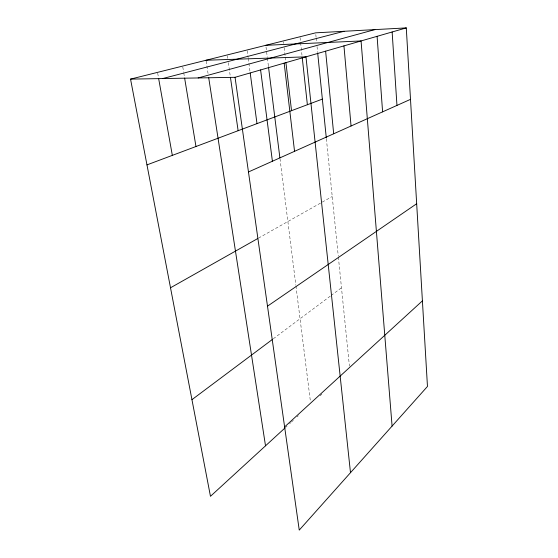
<?xml version="1.0" encoding="UTF-8"?>
<svg xmlns="http://www.w3.org/2000/svg" width="558" height="558" viewBox="0 0 558 558"><rect width="100%" height="100%" fill="white"/><g stroke="black" fill="none" stroke-linecap="round" stroke-linejoin="round"><path stroke-width="0.42" stroke-dasharray="2.79 2.09" d="M285.794 427.233L287.049 426.082M289.56 423.78L290.816 422.629M291.443 422.05L293.327 420.32M297.086 416.875L298.335 415.731M320.048 395.817L321.903 394.115M273.308 338.776L330.434 296.019M331.124 295.496L341.482 287.747M258.507 238.106L332.233 196.493M157.691 73.217L158.458 77.499M182.78 66.946L183.631 72.08M183.77 72.931L184.482 77.213M206.146 61.101L208.127 73.956M227.343 55.807L227.713 58.388M228.334 62.691L230.196 75.602M247.222 50.827L248.143 57.676M248.254 58.534L250.096 72.24M266.006 47.025L267.31 57.383M267.415 58.248L268.391 66.018M279.99 158.646L295.838 285.082M295.942 285.94L310.346 400.881M283.485 41.766L283.687 43.482M284.189 47.793L285.194 56.407M285.291 57.265L285.801 61.575M300.065 37.616L300.532 41.92M300.629 42.778L302.031 55.681M315.814 34.561L316.079 37.142M316.163 38L316.512 41.445M317.035 46.607L317.648 52.633M326.381 138.775L338.288 256.192M338.371 257.064L349.427 366.09"/><path stroke-width="0.84" d="M285.166 427.805L210.464 496.313L130.537 79.117L315.64 32.838L406.28 27.9L427.463 386.45L299.248 530.1L235.044 77.311L406.28 27.9M284.615 426.898L422.406 300.867M191.952 399.668L272.632 339.278M267.498 306.168L416.666 203.733M170.511 287.782L257.754 238.538M248.47 171.969L410.5 99.352M146.97 164.889L322.357 99.108M198.16 77.946L374.837 29.616M162.706 78.559L344.063 31.29M265.789 45.303L361.061 40.95L392.086 426.089M206.014 60.243L305.972 56.846L350.494 472.682M130.537 79.117L235.044 77.311M158.612 78.35L172.331 155.375M184.621 78.064L195.97 146.51M208.657 77.388L265.517 445.828M230.44 77.325L238.126 130.698M250.214 73.091L257.001 123.618M260.6 69.938L272.402 161.248M268.496 66.883L279.886 157.795M284.168 63.138L294.547 151.323M285.898 62.433L291.534 110.672M302.22 57.404L307.374 104.73M317.732 53.491L326.297 137.924M325.621 51.176L333.684 133.781M343.944 45.889L351.052 125.996M377.089 36.326L382.6 111.858M392.135 31.98L396.961 105.42"/></g></svg>
